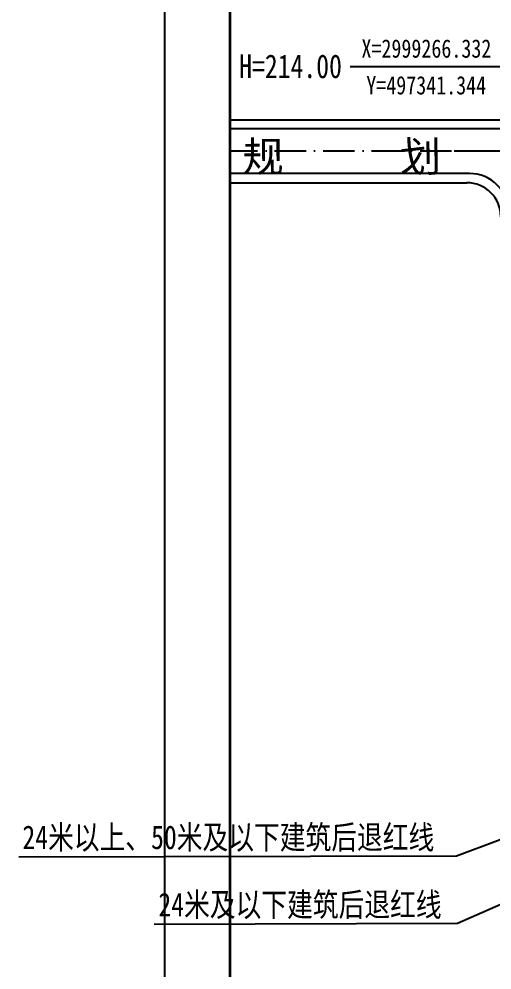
# Model space of a CAD drawing. Header units: metres. Extents: x 497148 to 498044, y 2998751 to 2999627.
# Drawn here: x 497147.6 to 497328, y 2998954.4 to 2999316.7 of the extents above; entities that cross this region are included whole.
import ezdxf

# ---------------------------------------------------------------- set-up
doc = ezdxf.new("R2010")
doc.units = ezdxf.units.M
doc.linetypes.add('ACAD_ISO10W100', pattern=[18.5, 12, -3, 0.5, -3])
doc.linetypes.add('DASHDOT', pattern=[1, 0.5, -0.25, 0, -0.25])
for name, color, linetype in [('DM-坐标', 7, 'Continuous'), ('RD-中线', 1, 'DASHDOT'), ('RD-侧石线', 5, 'Continuous'), ('RD-红线', 7, 'Continuous'), ('z_图框', 7, 'Continuous'), ('规划路名', 7, 'Continuous')]:
    doc.layers.add(name, color=color, linetype=linetype)
doc.styles.add('DIMHT', font='simhei.ttf', dxfattribs={"width": 0.8})
doc.styles.add('DIMST', font='SimSun.ttf', dxfattribs={"width": 0.8})

# ---------------------------------------------------------------- blocks, each defined once
blk = doc.blocks.new('新块')
at = {"layer": 'DM-坐标'}
blk.add_lwpolyline([(497341.344, 2999266.332), (497333.374, 2999298.444), (497273.933, 2999298.444)], dxfattribs=at)
at = {"layer": 'RD-中线', "color": 6, "linetype": 'DASHDOT', "ltscale": 80}
blk.add_line((497994.301, 2999266.332), (497308.302, 2999266.332), dxfattribs=at)
at = {"layer": 'RD-中线', "color": 6, "linetype": 'ACAD_ISO10W100'}
blk.add_lwpolyline([(498034.062, 2999266.332), (497228.062, 2999266.333)], dxfattribs=at)
at = {"layer": 'RD-侧石线', "color": 5, "ltscale": 0.1}
for points in [[(497495.404, 2999274.833), (497228.062, 2999274.833)], [(497319.358, 2999257.833), (497228.062, 2999257.833)]]:
    blk.add_lwpolyline(points, dxfattribs=at)
at = {"layer": 'RD-侧石线'}
blk.add_lwpolyline([(497334.358, 2999242.841, 0.4140458), (497319.358, 2999257.833, 0.4140458)], format="xyb", dxfattribs=at)
at = {"layer": 'RD-红线', "ltscale": 0.1, "flags": 128}
for points in [[(497228.062, 2999278.333), (497491.872, 2999278.333)], [(497228.062, 2999254.333), (497318.358, 2999254.333)]]:
    blk.add_lwpolyline(points, dxfattribs=at)
blk.add_lwpolyline([(497331.358, 2999241.34, 0.4140458), (497318.358, 2999254.333, 0.4140458)], format="xyb", dxfattribs=at)
at = {"layer": 'z_图框'}
blk.add_lwpolyline([(497203.062, 2998802.231), (498044.062, 2998802.231), (498044.062, 2999396.231), (497203.062, 2999396.231)], close=True, dxfattribs=at)
at = {"layer": 'z_图框', "const_width": 1}
blk.add_lwpolyline([(497228.062, 2998812.231), (498034.062, 2998812.231), (498034.062, 2999386.231), (497228.062, 2999386.231)], close=True, dxfattribs=at)
at = {"insert": (497231.572, 2999303.183), "char_height": 9, "attachment_point": 1, "style": 'DIMST'}
blk.add_mtext_dynamic_manual_height_columns('H=214.00', width=36.92701, gutter_width=30, heights=[0], dxfattribs=at)
at = {"layer": 'DM-坐标', "char_height": 7, "attachment_point": 1, "style": 'DIMST'}
for s, insert, width in [('\\f宋体|b0|i0|c134|p49;\\W0.8000000000;\\T1.0000000000;\\o\\lX=2999266.332', (497278.203, 2999308.944), 55.84358), ('\\f宋体|b0|i0|c134|p49;\\W0.8000000000;\\T1.0000000000;\\o\\lY=497341.344', (497280.049, 2999294.944), 51.87039)]:
    blk.add_mtext(s, dxfattribs=dict(at, insert=insert, width=width))
at = {"layer": '规划路名', "style": 'DIMHT'}
for s, p in [('规', (497232.868, 2999258.536, 7.74)), ('划', (497292.874, 2999258.536, 7.74))]:
    blk.add_text(s, height=11.52, rotation=0.11119, dxfattribs=at).set_placement(p)

msp = doc.modelspace()

# ---------------------------------------------------------------- linework, layer by layer
at = {"layer": 'DM-坐标', "linetype": 'Continuous'}
for points in [[(497361.351, 2999015.291), (497314.421, 2998997.767), (497147.599, 2998997.4)], [(497356.301, 2998990.321), (497314.809, 2998972.106), (497199.178, 2998971.739)]]:
    msp.add_lwpolyline(points, dxfattribs=at)
at = {"layer": 'RD-侧石线'}
msp.add_lwpolyline([(497334.358, 2999242.841, 0.4140458), (497319.358, 2999257.833, 0.4140458)], format="xyb", dxfattribs=at)
at = {"layer": 'RD-红线', "ltscale": 0.1, "flags": 128}
msp.add_lwpolyline([(497331.358, 2999241.34, 0.4140458), (497318.358, 2999254.333, 0.4140458)], format="xyb", dxfattribs=at)

# ---------------------------------------------------------------- block references
msp.add_blockref('新块', (0, 0))

# ---------------------------------------------------------------- texts
at = {"insert": (497231.572, 2999303.183), "char_height": 9, "attachment_point": 1, "style": 'DIMST'}
msp.add_mtext_dynamic_manual_height_columns('H=214.00', width=36.92701, gutter_width=30, heights=[0], dxfattribs=at)
msp.add_mtext_dynamic_manual_height_columns('H=214.00', width=36.92701, gutter_width=30, heights=[0], dxfattribs=at)
msp.add_mtext_dynamic_manual_height_columns('H=214.00', width=36.92701, gutter_width=30, heights=[0], dxfattribs=at)
msp.add_mtext_dynamic_manual_height_columns('H=214.00', width=36.92701, gutter_width=30, heights=[0], dxfattribs=at)
at = {"layer": 'DM-坐标', "linetype": 'Continuous', "style": 'DIMST', "width": 0.8}
for s, p in [('24米以上、50米及以下建筑后退红线', (497148.89, 2999000.501)), ('24米及以下建筑后退红线', (497200.764, 2998974.84))]:
    msp.add_text(s, height=9, dxfattribs=at).set_placement(p)

doc.saveas('drawing.dxf')
